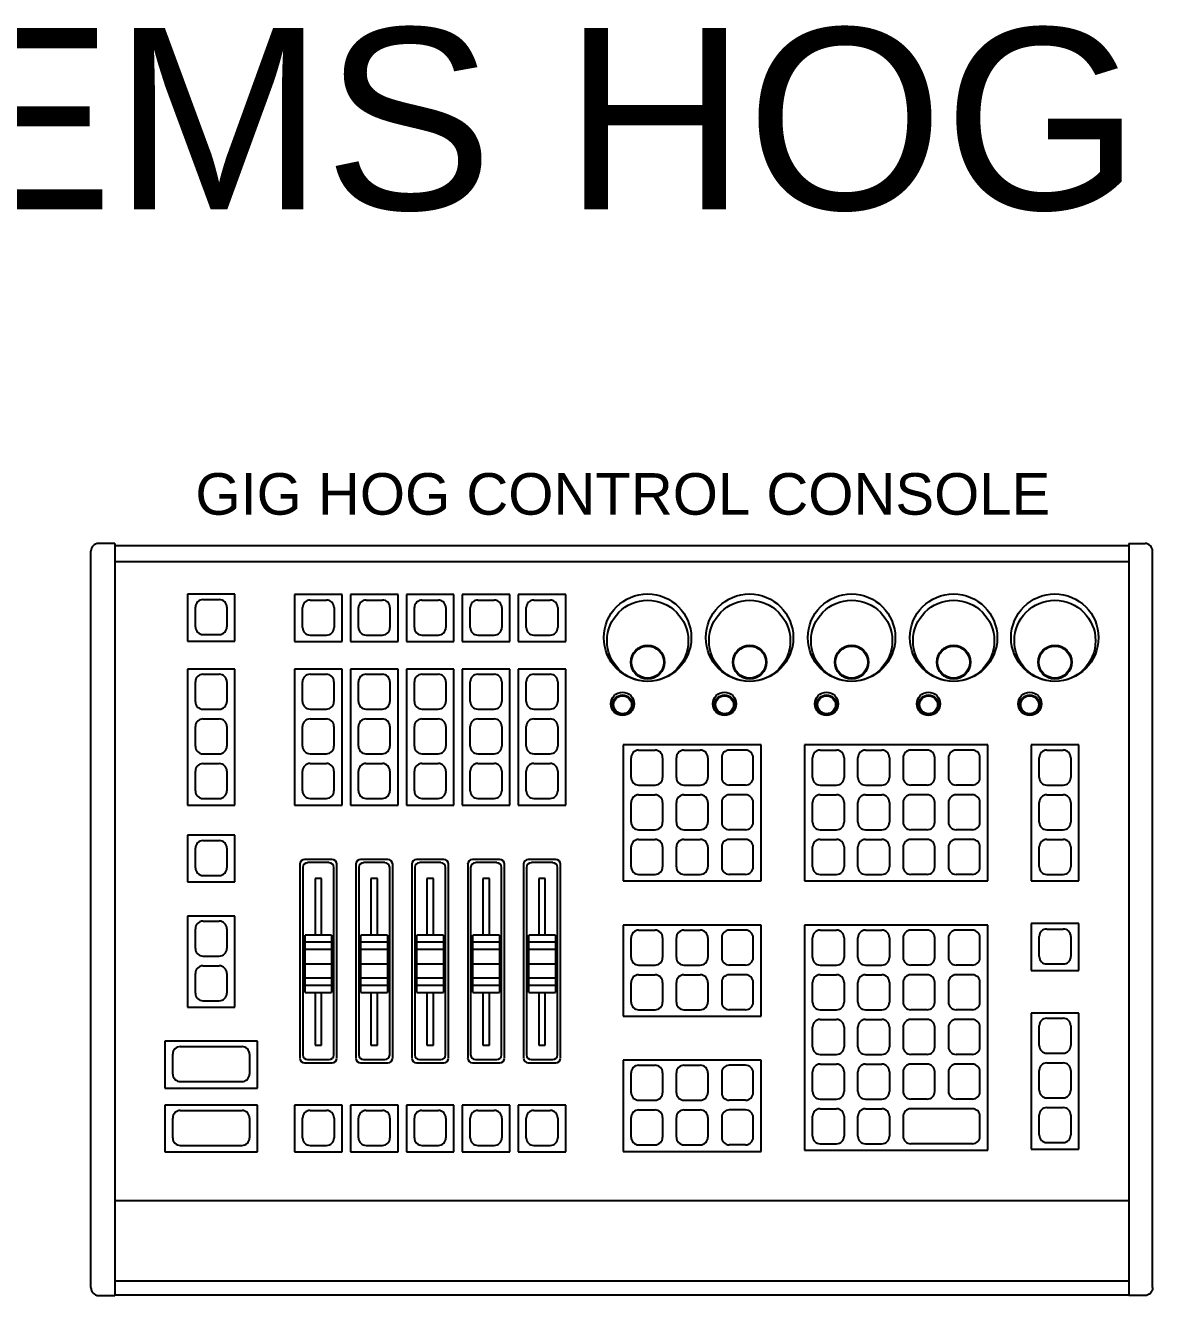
# Model space of a CAD drawing. Extents: x -49 to 275, y -8 to 142.
# Drawn here: x 239.28 to 257.93, y 49.96 to 70.97 of the extents above; entities that cross this region are included whole.
import ezdxf
from ezdxf.enums import TextEntityAlignment as Align

# ---------------------------------------------------------------- set-up
doc = ezdxf.new("R2010")
doc.units = 0
doc.header["$LTSCALE"] = 0.5
doc.header["$MEASUREMENT"] = 0
doc.layers.get('0').update_dxf_attribs({"linetype": 'CONTINUOUS'})
doc.layers.add('OBJECT', color=7, linetype='CONTINUOUS')
doc.layers.add('RISER', color=7, linetype='CONTINUOUS')
doc.styles.add('ARIAL', font='arial.ttf')

# ---------------------------------------------------------------- blocks, each defined once
blk = doc.blocks.new('*U72')
at = {"layer": 'RISER'}
for p, q in [((-8.386, 6.217), (-8.654, 6.217)), ((-8.386, 6.217), (-8.386, -6.223)), ((-8.386, 6.183), (8.386, 6.183)), ((8.386, 6.217), (8.386, -6.223)), ((8.386, 6.217), (8.654, 6.217)), ((-8.779, -6.092), (-8.779, 6.092)), ((8.386, 5.916), (-8.386, 5.916)), ((8.779, -6.092), (8.779, 6.092)), ((-6.398, 5.379), (-7.185, 5.379)), ((-7.185, 5.379), (-7.185, 4.603)), ((-6.927, 5.289), (-6.656, 5.289)), ((-6.398, 4.603), (-6.398, 5.379)), ((-4.626, 5.371), (-5.413, 5.371)), ((-5.413, 5.371), (-5.413, 4.596)), ((-5.155, 5.281), (-4.884, 5.281)), ((-4.626, 4.596), (-4.626, 5.371)), ((-3.701, 5.371), (-4.488, 5.371)), ((-4.488, 5.371), (-4.488, 4.596)), ((-4.23, 5.281), (-3.959, 5.281)), ((-3.701, 4.596), (-3.701, 5.371)), ((-2.776, 5.371), (-3.563, 5.371)), ((-3.563, 5.371), (-3.563, 4.596)), ((-3.305, 5.281), (-3.034, 5.281)), ((-2.776, 4.596), (-2.776, 5.371)), ((-1.851, 5.371), (-2.638, 5.371)), ((-2.638, 5.371), (-2.638, 4.596)), ((-2.38, 5.281), (-2.109, 5.281)), ((-1.851, 4.596), (-1.851, 5.371)), ((-0.926, 5.371), (-1.713, 5.371)), ((-1.713, 5.371), (-1.713, 4.596)), ((-1.455, 5.281), (-1.184, 5.281)), ((-0.926, 4.596), (-0.926, 5.371)), ((-7.052, 4.836), (-7.052, 5.164)), ((-6.531, 5.164), (-6.531, 4.836)), ((-5.28, 4.828), (-5.28, 5.156)), ((-4.759, 5.156), (-4.759, 4.828)), ((-4.355, 4.828), (-4.355, 5.156)), ((-3.834, 5.156), (-3.834, 4.828)), ((-3.43, 4.828), (-3.43, 5.156)), ((-2.909, 5.156), (-2.909, 4.828)), ((-2.505, 4.828), (-2.505, 5.156)), ((-1.984, 5.156), (-1.984, 4.828)), ((-1.58, 4.828), (-1.58, 5.156)), ((-1.059, 5.156), (-1.059, 4.828)), ((-6.927, 4.711), (-6.656, 4.711)), ((-5.155, 4.703), (-4.884, 4.703)), ((-4.23, 4.703), (-3.959, 4.703)), ((-3.305, 4.703), (-3.034, 4.703)), ((-2.38, 4.703), (-2.109, 4.703)), ((-1.455, 4.703), (-1.184, 4.703)), ((-7.185, 4.603), (-6.398, 4.603)), ((-5.413, 4.596), (-4.626, 4.596)), ((-4.488, 4.596), (-3.701, 4.596)), ((-3.563, 4.596), (-2.776, 4.596)), ((-2.638, 4.596), (-1.851, 4.596)), ((-1.713, 4.596), (-0.926, 4.596)), ((-6.398, 4.138), (-7.185, 4.138)), ((-7.185, 4.138), (-7.185, 1.889)), ((-6.928, 4.053), (-6.657, 4.053)), ((-6.398, 1.889), (-6.398, 4.138)), ((-4.626, 4.14), (-5.413, 4.14)), ((-5.413, 4.14), (-5.413, 1.891)), ((-5.156, 4.055), (-4.885, 4.055)), ((-4.626, 1.891), (-4.626, 4.14)), ((-3.701, 4.14), (-4.488, 4.14)), ((-4.488, 4.14), (-4.488, 1.891)), ((-4.231, 4.055), (-3.96, 4.055)), ((-3.701, 1.891), (-3.701, 4.14)), ((-2.776, 4.14), (-3.563, 4.14)), ((-3.563, 4.14), (-3.563, 1.891)), ((-3.306, 4.055), (-3.035, 4.055)), ((-2.776, 1.891), (-2.776, 4.14)), ((-1.851, 4.14), (-2.638, 4.14)), ((-2.638, 4.14), (-2.638, 1.891)), ((-2.381, 4.055), (-2.11, 4.055)), ((-1.851, 1.891), (-1.851, 4.14)), ((-0.926, 4.14), (-1.713, 4.14)), ((-1.713, 4.14), (-1.713, 1.891)), ((-1.456, 4.055), (-1.185, 4.055)), ((-0.926, 1.891), (-0.926, 4.14)), ((-7.053, 3.6), (-7.053, 3.928)), ((-6.532, 3.928), (-6.532, 3.6)), ((-5.281, 3.602), (-5.281, 3.93)), ((-4.76, 3.93), (-4.76, 3.602)), ((-4.356, 3.602), (-4.356, 3.93)), ((-3.835, 3.93), (-3.835, 3.602)), ((-3.431, 3.602), (-3.431, 3.93)), ((-2.91, 3.93), (-2.91, 3.602)), ((-2.506, 3.602), (-2.506, 3.93)), ((-1.985, 3.93), (-1.985, 3.602)), ((-1.581, 3.602), (-1.581, 3.93)), ((-1.06, 3.93), (-1.06, 3.602)), ((-6.928, 3.475), (-6.657, 3.475)), ((-5.156, 3.477), (-4.885, 3.477)), ((-4.231, 3.477), (-3.96, 3.477)), ((-3.306, 3.477), (-3.035, 3.477)), ((-2.381, 3.477), (-2.11, 3.477)), ((-1.456, 3.477), (-1.185, 3.477)), ((-7.053, 2.862), (-7.053, 3.19)), ((-6.928, 3.315), (-6.657, 3.315)), ((-6.532, 3.19), (-6.532, 2.862)), ((-5.281, 2.864), (-5.281, 3.191)), ((-5.156, 3.316), (-4.885, 3.316)), ((-4.76, 3.191), (-4.76, 2.864)), ((-4.356, 2.864), (-4.356, 3.191)), ((-4.231, 3.316), (-3.96, 3.316)), ((-3.835, 3.191), (-3.835, 2.864)), ((-3.431, 2.864), (-3.431, 3.191)), ((-3.306, 3.316), (-3.035, 3.316)), ((-2.91, 3.191), (-2.91, 2.864)), ((-2.506, 2.864), (-2.506, 3.191)), ((-2.381, 3.316), (-2.11, 3.316)), ((-1.985, 3.191), (-1.985, 2.864)), ((-1.581, 2.864), (-1.581, 3.191)), ((-1.456, 3.316), (-1.185, 3.316)), ((-1.06, 3.191), (-1.06, 2.864)), ((-6.928, 2.737), (-6.657, 2.737)), ((-5.156, 2.739), (-4.885, 2.739)), ((-4.231, 2.739), (-3.96, 2.739)), ((-3.306, 2.739), (-3.035, 2.739)), ((-2.381, 2.739), (-2.11, 2.739)), ((-1.456, 2.739), (-1.185, 2.739)), ((2.305, 2.884), (0.022, 2.884)), ((0.022, 2.884), (0.022, 0.635)), ((0.279, 2.799), (0.55, 2.799)), ((1.028, 2.799), (1.299, 2.799)), ((2.048, 2.799), (1.777, 2.799)), ((2.305, 0.635), (2.305, 2.884)), ((6.056, 2.884), (3.024, 2.884)), ((3.024, 2.884), (3.024, 0.635)), ((3.281, 2.799), (3.552, 2.799)), ((4.03, 2.799), (4.301, 2.799)), ((5.05, 2.799), (4.779, 2.799)), ((5.799, 2.799), (5.528, 2.799)), ((6.056, 0.635), (6.056, 2.884)), ((7.56, 2.884), (6.772, 2.884)), ((6.772, 2.884), (6.772, 0.635)), ((7.029, 2.799), (7.301, 2.799)), ((7.56, 0.635), (7.56, 2.884)), ((-6.928, 2.576), (-6.657, 2.576)), ((-5.156, 2.578), (-4.885, 2.578)), ((-4.231, 2.578), (-3.96, 2.578)), ((-3.306, 2.578), (-3.035, 2.578)), ((-2.381, 2.578), (-2.11, 2.578)), ((-1.456, 2.578), (-1.185, 2.578)), ((0.154, 2.346), (0.154, 2.674)), ((0.675, 2.674), (0.675, 2.346)), ((0.903, 2.346), (0.903, 2.674)), ((1.424, 2.674), (1.424, 2.346)), ((1.652, 2.674), (1.652, 2.346)), ((2.173, 2.346), (2.173, 2.674)), ((3.156, 2.346), (3.156, 2.674)), ((3.677, 2.674), (3.677, 2.346)), ((3.905, 2.346), (3.905, 2.674)), ((4.426, 2.674), (4.426, 2.346)), ((4.654, 2.674), (4.654, 2.346)), ((5.175, 2.346), (5.175, 2.674)), ((5.403, 2.674), (5.403, 2.346)), ((5.924, 2.346), (5.924, 2.674)), ((6.904, 2.346), (6.904, 2.674)), ((7.426, 2.674), (7.426, 2.346)), ((-7.053, 2.123), (-7.053, 2.451)), ((-6.532, 2.451), (-6.532, 2.123)), ((-5.281, 2.125), (-5.281, 2.453)), ((-4.76, 2.453), (-4.76, 2.125)), ((-4.356, 2.125), (-4.356, 2.453)), ((-3.835, 2.453), (-3.835, 2.125)), ((-3.431, 2.125), (-3.431, 2.453)), ((-2.91, 2.453), (-2.91, 2.125)), ((-2.506, 2.125), (-2.506, 2.453)), ((-1.985, 2.453), (-1.985, 2.125)), ((-1.581, 2.125), (-1.581, 2.453)), ((-1.06, 2.453), (-1.06, 2.125)), ((0.279, 2.221), (0.55, 2.221)), ((1.028, 2.221), (1.299, 2.221)), ((2.048, 2.221), (1.777, 2.221)), ((3.281, 2.221), (3.552, 2.221)), ((4.03, 2.221), (4.301, 2.221)), ((5.05, 2.221), (4.779, 2.221)), ((5.799, 2.221), (5.528, 2.221)), ((7.029, 2.221), (7.301, 2.221)), ((-6.928, 1.998), (-6.657, 1.998)), ((-5.413, 1.891), (-4.626, 1.891)), ((-5.156, 2), (-4.885, 2)), ((-4.488, 1.891), (-3.701, 1.891)), ((-4.231, 2), (-3.96, 2)), ((-3.563, 1.891), (-2.776, 1.891)), ((-3.306, 2), (-3.035, 2)), ((-2.638, 1.891), (-1.851, 1.891)), ((-2.381, 2), (-2.11, 2)), ((-1.713, 1.891), (-0.926, 1.891)), ((-1.456, 2), (-1.185, 2)), ((0.154, 1.607), (0.154, 1.935)), ((0.279, 2.06), (0.55, 2.06)), ((0.675, 1.935), (0.675, 1.607)), ((0.903, 1.607), (0.903, 1.935)), ((1.028, 2.06), (1.299, 2.06)), ((1.424, 1.935), (1.424, 1.607)), ((1.652, 1.935), (1.652, 1.607)), ((2.048, 2.06), (1.777, 2.06)), ((2.173, 1.607), (2.173, 1.935)), ((3.156, 1.607), (3.156, 1.935)), ((3.281, 2.06), (3.552, 2.06)), ((3.677, 1.935), (3.677, 1.607)), ((3.905, 1.607), (3.905, 1.935)), ((4.03, 2.06), (4.301, 2.06)), ((4.426, 1.935), (4.426, 1.607)), ((4.654, 1.935), (4.654, 1.607)), ((5.05, 2.06), (4.779, 2.06)), ((5.175, 1.607), (5.175, 1.935)), ((5.403, 1.935), (5.403, 1.607)), ((5.799, 2.06), (5.528, 2.06)), ((5.924, 1.607), (5.924, 1.935)), ((6.904, 1.607), (6.904, 1.935)), ((7.029, 2.06), (7.301, 2.06)), ((7.426, 1.935), (7.426, 1.607)), ((-7.185, 1.889), (-6.398, 1.889)), ((0.279, 1.482), (0.55, 1.482)), ((1.028, 1.482), (1.299, 1.482)), ((2.048, 1.482), (1.777, 1.482)), ((3.281, 1.482), (3.552, 1.482)), ((4.03, 1.482), (4.301, 1.482)), ((5.05, 1.482), (4.779, 1.482)), ((5.799, 1.482), (5.528, 1.482)), ((7.029, 1.482), (7.301, 1.482)), ((-6.398, 1.393), (-7.185, 1.393)), ((-7.185, 1.393), (-7.185, 0.618)), ((-6.927, 1.303), (-6.656, 1.303)), ((-6.398, 0.618), (-6.398, 1.393)), ((0.279, 1.322), (0.55, 1.322)), ((1.028, 1.322), (1.299, 1.322)), ((2.048, 1.322), (1.777, 1.322)), ((3.281, 1.322), (3.552, 1.322)), ((4.03, 1.322), (4.301, 1.322)), ((5.05, 1.322), (4.779, 1.322)), ((5.799, 1.322), (5.528, 1.322)), ((7.029, 1.322), (7.301, 1.322)), ((-7.052, 0.85), (-7.052, 1.178)), ((-6.531, 1.178), (-6.531, 0.85)), ((0.154, 0.869), (0.154, 1.197)), ((0.675, 1.197), (0.675, 0.869)), ((0.903, 0.869), (0.903, 1.197)), ((1.424, 1.197), (1.424, 0.869)), ((1.652, 1.197), (1.652, 0.869)), ((2.173, 0.869), (2.173, 1.197)), ((3.156, 0.869), (3.156, 1.197)), ((3.677, 1.197), (3.677, 0.869)), ((3.905, 0.869), (3.905, 1.197)), ((4.426, 1.197), (4.426, 0.869)), ((4.654, 1.197), (4.654, 0.869)), ((5.175, 0.869), (5.175, 1.197)), ((5.403, 1.197), (5.403, 0.869)), ((5.924, 0.869), (5.924, 1.197)), ((6.904, 0.869), (6.904, 1.197)), ((7.426, 1.197), (7.426, 0.869)), ((-5.324, 0.911), (-5.324, -2.293)), ((-5.275, 0.86), (-5.275, -2.242)), ((-4.793, 0.989), (-5.246, 0.989)), ((-4.842, 0.938), (-5.196, 0.938)), ((-4.763, -2.242), (-4.763, 0.86)), ((-4.714, -2.293), (-4.714, 0.911)), ((-4.399, 0.911), (-4.399, -2.293)), ((-4.35, 0.86), (-4.35, -2.242)), ((-3.868, 0.989), (-4.321, 0.989)), ((-3.917, 0.938), (-4.271, 0.938)), ((-3.838, -2.242), (-3.838, 0.86)), ((-3.789, -2.293), (-3.789, 0.911)), ((-3.474, 0.911), (-3.474, -2.293)), ((-3.425, 0.86), (-3.425, -2.242)), ((-2.943, 0.989), (-3.396, 0.989)), ((-2.992, 0.938), (-3.346, 0.938)), ((-2.913, -2.242), (-2.913, 0.86)), ((-2.864, -2.293), (-2.864, 0.911)), ((-2.549, 0.911), (-2.549, -2.293)), ((-2.5, 0.86), (-2.5, -2.242)), ((-2.018, 0.989), (-2.471, 0.989)), ((-2.067, 0.938), (-2.421, 0.938)), ((-1.988, -2.242), (-1.988, 0.86)), ((-1.939, -2.293), (-1.939, 0.911)), ((-1.624, 0.911), (-1.624, -2.293)), ((-1.575, 0.86), (-1.575, -2.242)), ((-1.093, 0.989), (-1.546, 0.989)), ((-1.142, 0.938), (-1.496, 0.938)), ((-1.063, -2.242), (-1.063, 0.86)), ((-1.014, -2.293), (-1.014, 0.911)), ((-6.927, 0.725), (-6.656, 0.725)), ((-5.073, 0.674), (-5.073, -0.261)), ((-4.965, 0.674), (-5.073, 0.674)), ((-4.965, -0.261), (-4.965, 0.674)), ((-4.148, 0.674), (-4.148, -0.261)), ((-4.04, 0.674), (-4.148, 0.674)), ((-4.04, -0.261), (-4.04, 0.674)), ((-3.223, 0.674), (-3.223, -0.261)), ((-3.115, 0.674), (-3.223, 0.674)), ((-3.115, -0.261), (-3.115, 0.674)), ((-2.298, 0.674), (-2.298, -0.261)), ((-2.19, 0.674), (-2.298, 0.674)), ((-2.19, -0.261), (-2.19, 0.674)), ((-1.373, 0.674), (-1.373, -0.261)), ((-1.265, 0.674), (-1.373, 0.674)), ((-1.265, -0.261), (-1.265, 0.674)), ((0.022, 0.635), (2.305, 0.635)), ((0.279, 0.744), (0.55, 0.744)), ((1.028, 0.744), (1.299, 0.744)), ((2.048, 0.744), (1.777, 0.744)), ((3.024, 0.635), (6.056, 0.635)), ((3.281, 0.744), (3.552, 0.744)), ((4.03, 0.744), (4.301, 0.744)), ((5.05, 0.744), (4.779, 0.744)), ((5.799, 0.744), (5.528, 0.744)), ((6.772, 0.635), (7.56, 0.635)), ((7.029, 0.744), (7.301, 0.744)), ((-7.185, 0.618), (-6.398, 0.618)), ((-6.398, 0.055), (-7.185, 0.055)), ((-7.185, 0.055), (-7.185, -1.455)), ((-6.398, -1.455), (-6.398, 0.055)), ((-7.053, -0.483), (-7.053, -0.155)), ((-6.928, -0.03), (-6.657, -0.03)), ((-6.532, -0.155), (-6.532, -0.483)), ((2.305, -0.094), (0.022, -0.094)), ((0.022, -0.094), (0.022, -1.604)), ((0.279, -0.179), (0.55, -0.179)), ((1.028, -0.179), (1.299, -0.179)), ((2.048, -0.179), (1.777, -0.179)), ((2.305, -1.604), (2.305, -0.094)), ((6.056, -0.094), (3.024, -0.094)), ((3.024, -0.094), (3.024, -3.82)), ((3.281, -0.179), (3.552, -0.179)), ((4.03, -0.179), (4.301, -0.179)), ((5.05, -0.179), (4.779, -0.179)), ((5.799, -0.179), (5.528, -0.179)), ((6.056, -3.82), (6.056, -0.094)), ((7.56, -0.071), (6.772, -0.071)), ((6.772, -0.071), (6.772, -0.846)), ((7.03, -0.16), (7.302, -0.16)), ((7.56, -0.846), (7.56, -0.071)), ((-4.799, -0.261), (-5.239, -0.261)), ((-5.239, -0.262), (-5.239, -0.261)), ((-5.239, -1.21), (-5.239, -0.262)), ((-4.799, -0.38), (-5.239, -0.38)), ((-4.799, -0.261), (-4.799, -0.262)), ((-4.799, -0.262), (-4.799, -1.21)), ((-3.874, -0.261), (-4.314, -0.261)), ((-4.314, -0.262), (-4.314, -0.261)), ((-4.314, -1.21), (-4.314, -0.262)), ((-3.874, -0.38), (-4.314, -0.38)), ((-3.874, -0.261), (-3.874, -0.262)), ((-3.874, -0.262), (-3.874, -1.21)), ((-2.949, -0.261), (-3.389, -0.261)), ((-3.389, -0.262), (-3.389, -0.261)), ((-3.389, -1.21), (-3.389, -0.262)), ((-2.949, -0.38), (-3.389, -0.38)), ((-2.949, -0.261), (-2.949, -0.262)), ((-2.949, -0.262), (-2.949, -1.21)), ((-2.024, -0.261), (-2.464, -0.261)), ((-2.464, -0.262), (-2.464, -0.261)), ((-2.464, -1.21), (-2.464, -0.262)), ((-2.024, -0.38), (-2.464, -0.38)), ((-2.024, -0.261), (-2.024, -0.262)), ((-2.024, -0.262), (-2.024, -1.21)), ((-1.099, -0.261), (-1.539, -0.261)), ((-1.539, -0.262), (-1.539, -0.261)), ((-1.539, -1.21), (-1.539, -0.262)), ((-1.099, -0.38), (-1.539, -0.38)), ((-1.099, -0.261), (-1.099, -0.262)), ((-1.099, -0.262), (-1.099, -1.21)), ((0.154, -0.632), (0.154, -0.304)), ((0.675, -0.304), (0.675, -0.632)), ((0.903, -0.632), (0.903, -0.304)), ((1.424, -0.304), (1.424, -0.632)), ((1.652, -0.304), (1.652, -0.632)), ((2.173, -0.632), (2.173, -0.304)), ((3.156, -0.632), (3.156, -0.304)), ((3.677, -0.304), (3.677, -0.632)), ((3.905, -0.632), (3.905, -0.304)), ((4.426, -0.304), (4.426, -0.632)), ((4.654, -0.304), (4.654, -0.632)), ((5.175, -0.632), (5.175, -0.304)), ((5.403, -0.304), (5.403, -0.632)), ((5.924, -0.632), (5.924, -0.304)), ((6.905, -0.613), (6.905, -0.285)), ((7.427, -0.285), (7.427, -0.613)), ((-6.928, -0.608), (-6.657, -0.608)), ((-4.799, -0.499), (-5.239, -0.499)), ((-3.874, -0.499), (-4.314, -0.499)), ((-2.949, -0.499), (-3.389, -0.499)), ((-2.024, -0.499), (-2.464, -0.499)), ((-1.099, -0.499), (-1.539, -0.499)), ((-6.928, -0.769), (-6.657, -0.769)), ((-5.239, -0.736), (-4.799, -0.736)), ((-4.314, -0.736), (-3.874, -0.736)), ((-3.389, -0.736), (-2.949, -0.736)), ((-2.464, -0.736), (-2.024, -0.736)), ((-1.539, -0.736), (-1.099, -0.736)), ((0.279, -0.757), (0.55, -0.757)), ((1.028, -0.757), (1.299, -0.757)), ((2.048, -0.757), (1.777, -0.757)), ((3.281, -0.757), (3.552, -0.757)), ((4.03, -0.757), (4.301, -0.757)), ((5.05, -0.757), (4.779, -0.757)), ((5.799, -0.757), (5.528, -0.757)), ((7.03, -0.738), (7.302, -0.738)), ((-7.053, -1.222), (-7.053, -0.894)), ((-6.532, -0.894), (-6.532, -1.222)), ((-4.799, -0.973), (-5.239, -0.973)), ((-3.874, -0.973), (-4.314, -0.973)), ((-2.949, -0.973), (-3.389, -0.973)), ((-2.024, -0.973), (-2.464, -0.973)), ((-1.099, -0.973), (-1.539, -0.973)), ((0.154, -1.37), (0.154, -1.042)), ((0.279, -0.917), (0.55, -0.917)), ((0.675, -1.042), (0.675, -1.37)), ((0.903, -1.37), (0.903, -1.042)), ((1.028, -0.917), (1.299, -0.917)), ((1.424, -1.042), (1.424, -1.37)), ((1.652, -1.042), (1.652, -1.37)), ((2.048, -0.917), (1.777, -0.917)), ((2.173, -1.37), (2.173, -1.042)), ((3.156, -1.37), (3.156, -1.042)), ((3.281, -0.917), (3.552, -0.917)), ((3.677, -1.042), (3.677, -1.37)), ((3.905, -1.37), (3.905, -1.042)), ((4.03, -0.917), (4.301, -0.917)), ((4.426, -1.042), (4.426, -1.37)), ((4.654, -1.042), (4.654, -1.37)), ((5.05, -0.917), (4.779, -0.917)), ((5.175, -1.37), (5.175, -1.042)), ((5.403, -1.042), (5.403, -1.37)), ((5.799, -0.917), (5.528, -0.917)), ((5.924, -1.37), (5.924, -1.042)), ((6.772, -0.846), (7.56, -0.846)), ((-4.799, -1.092), (-5.239, -1.092)), ((-5.239, -1.21), (-4.799, -1.21)), ((-5.073, -1.21), (-5.073, -2.079)), ((-4.965, -2.079), (-4.965, -1.21)), ((-3.874, -1.092), (-4.314, -1.092)), ((-4.314, -1.21), (-3.874, -1.21)), ((-4.148, -1.21), (-4.148, -2.079)), ((-4.04, -2.079), (-4.04, -1.21)), ((-2.949, -1.092), (-3.389, -1.092)), ((-3.389, -1.21), (-2.949, -1.21)), ((-3.223, -1.21), (-3.223, -2.079)), ((-3.115, -2.079), (-3.115, -1.21)), ((-2.024, -1.092), (-2.464, -1.092)), ((-2.464, -1.21), (-2.024, -1.21)), ((-2.298, -1.21), (-2.298, -2.079)), ((-2.19, -2.079), (-2.19, -1.21)), ((-1.099, -1.092), (-1.539, -1.092)), ((-1.539, -1.21), (-1.099, -1.21)), ((-1.373, -1.21), (-1.373, -2.079)), ((-1.265, -2.079), (-1.265, -1.21)), ((-7.185, -1.455), (-6.398, -1.455)), ((-6.928, -1.347), (-6.657, -1.347)), ((0.022, -1.604), (2.305, -1.604)), ((0.279, -1.495), (0.55, -1.495)), ((1.028, -1.495), (1.299, -1.495)), ((2.048, -1.495), (1.777, -1.495)), ((3.281, -1.495), (3.552, -1.495)), ((3.281, -1.656), (3.552, -1.656)), ((4.03, -1.495), (4.301, -1.495)), ((4.03, -1.656), (4.301, -1.656)), ((5.05, -1.495), (4.779, -1.495)), ((5.05, -1.656), (4.779, -1.656)), ((5.799, -1.495), (5.528, -1.495)), ((5.799, -1.656), (5.528, -1.656)), ((7.56, -1.552), (6.772, -1.552)), ((6.772, -1.552), (6.772, -3.8)), ((7.029, -1.637), (7.301, -1.637)), ((7.56, -3.8), (7.56, -1.552)), ((3.156, -2.109), (3.156, -1.781)), ((3.677, -1.781), (3.677, -2.109)), ((3.905, -2.109), (3.905, -1.781)), ((4.426, -1.781), (4.426, -2.109)), ((4.654, -1.781), (4.654, -2.109)), ((5.175, -2.109), (5.175, -1.781)), ((5.403, -1.781), (5.403, -2.109)), ((5.924, -2.109), (5.924, -1.781)), ((6.904, -2.089), (6.904, -1.762)), ((7.426, -1.762), (7.426, -2.089)), ((-6.024, -2.016), (-7.559, -2.016)), ((-7.559, -2.016), (-7.559, -2.792)), ((-6.024, -2.792), (-6.024, -2.016)), ((-5.073, -2.079), (-4.965, -2.079)), ((-4.148, -2.079), (-4.04, -2.079)), ((-3.223, -2.079), (-3.115, -2.079)), ((-2.298, -2.079), (-2.19, -2.079)), ((-1.373, -2.079), (-1.265, -2.079)), ((-7.427, -2.559), (-7.427, -2.231)), ((-7.302, -2.106), (-6.281, -2.106)), ((-6.156, -2.231), (-6.156, -2.559)), ((3.281, -2.234), (3.552, -2.234)), ((4.03, -2.234), (4.301, -2.234)), ((5.05, -2.234), (4.779, -2.234)), ((5.799, -2.234), (5.528, -2.234)), ((7.029, -2.214), (7.301, -2.214)), ((-5.246, -2.371), (-4.793, -2.371)), ((-5.196, -2.319), (-4.842, -2.319)), ((-4.321, -2.371), (-3.868, -2.371)), ((-4.271, -2.319), (-3.917, -2.319)), ((-3.396, -2.371), (-2.943, -2.371)), ((-3.346, -2.319), (-2.992, -2.319)), ((-2.471, -2.371), (-2.018, -2.371)), ((-2.421, -2.319), (-2.067, -2.319)), ((-1.546, -2.371), (-1.093, -2.371)), ((-1.496, -2.319), (-1.142, -2.319)), ((2.305, -2.329), (0.022, -2.329)), ((0.022, -2.329), (0.022, -3.839)), ((0.279, -2.414), (0.55, -2.414)), ((1.028, -2.414), (1.299, -2.414)), ((2.048, -2.414), (1.777, -2.414)), ((2.305, -3.839), (2.305, -2.329)), ((3.156, -2.847), (3.156, -2.52)), ((3.281, -2.395), (3.552, -2.395)), ((3.677, -2.52), (3.677, -2.847)), ((3.905, -2.847), (3.905, -2.52)), ((4.03, -2.395), (4.301, -2.395)), ((4.426, -2.52), (4.426, -2.847)), ((4.654, -2.52), (4.654, -2.847)), ((5.05, -2.395), (4.779, -2.395)), ((5.175, -2.847), (5.175, -2.52)), ((5.403, -2.52), (5.403, -2.847)), ((5.799, -2.395), (5.528, -2.395)), ((5.924, -2.847), (5.924, -2.52)), ((6.904, -2.828), (6.904, -2.5)), ((7.029, -2.375), (7.301, -2.375)), ((7.426, -2.5), (7.426, -2.828)), ((-7.302, -2.684), (-6.281, -2.684)), ((0.154, -2.867), (0.154, -2.539)), ((0.675, -2.539), (0.675, -2.867)), ((0.903, -2.867), (0.903, -2.539)), ((1.424, -2.539), (1.424, -2.867)), ((1.652, -2.539), (1.652, -2.867)), ((2.173, -2.867), (2.173, -2.539)), ((-7.559, -2.792), (-6.024, -2.792)), ((-6.024, -3.071), (-7.559, -3.071)), ((-7.559, -3.071), (-7.559, -3.847)), ((-6.024, -3.847), (-6.024, -3.071)), ((-4.626, -3.071), (-5.413, -3.071)), ((-5.413, -3.071), (-5.413, -3.847)), ((-4.626, -3.847), (-4.626, -3.071)), ((-3.701, -3.071), (-4.488, -3.071)), ((-4.488, -3.071), (-4.488, -3.847)), ((-3.701, -3.847), (-3.701, -3.071)), ((-2.776, -3.071), (-3.563, -3.071)), ((-3.563, -3.071), (-3.563, -3.847)), ((-2.776, -3.847), (-2.776, -3.071)), ((-1.851, -3.071), (-2.638, -3.071)), ((-2.638, -3.071), (-2.638, -3.847)), ((-1.851, -3.847), (-1.851, -3.071)), ((-0.926, -3.071), (-1.713, -3.071)), ((-1.713, -3.071), (-1.713, -3.847)), ((-0.926, -3.847), (-0.926, -3.071)), ((0.279, -2.992), (0.55, -2.992)), ((1.028, -2.992), (1.299, -2.992)), ((2.048, -2.992), (1.777, -2.992)), ((3.281, -2.972), (3.552, -2.972)), ((3.281, -3.133), (3.552, -3.133)), ((4.03, -2.972), (4.301, -2.972)), ((4.03, -3.133), (4.301, -3.133)), ((5.05, -2.972), (4.779, -2.972)), ((5.799, -3.133), (4.779, -3.133)), ((5.799, -2.972), (5.528, -2.972)), ((7.029, -2.953), (7.301, -2.953)), ((7.029, -3.114), (7.301, -3.114)), ((-7.427, -3.614), (-7.427, -3.286)), ((-7.302, -3.161), (-6.281, -3.161)), ((-6.156, -3.286), (-6.156, -3.614)), ((-5.28, -3.614), (-5.28, -3.286)), ((-5.155, -3.161), (-4.884, -3.161)), ((-4.759, -3.286), (-4.759, -3.614)), ((-4.355, -3.614), (-4.355, -3.286)), ((-4.23, -3.161), (-3.959, -3.161)), ((-3.834, -3.286), (-3.834, -3.614)), ((-3.43, -3.614), (-3.43, -3.286)), ((-3.305, -3.161), (-3.034, -3.161)), ((-2.909, -3.286), (-2.909, -3.614)), ((-2.505, -3.614), (-2.505, -3.286)), ((-2.38, -3.161), (-2.109, -3.161)), ((-1.984, -3.286), (-1.984, -3.614)), ((-1.58, -3.614), (-1.58, -3.286)), ((-1.455, -3.161), (-1.184, -3.161)), ((-1.059, -3.286), (-1.059, -3.614)), ((0.154, -3.605), (0.154, -3.278)), ((0.279, -3.153), (0.55, -3.153)), ((0.675, -3.278), (0.675, -3.605)), ((0.903, -3.605), (0.903, -3.278)), ((1.028, -3.153), (1.299, -3.153)), ((1.424, -3.278), (1.424, -3.605)), ((1.652, -3.278), (1.652, -3.605)), ((2.048, -3.153), (1.777, -3.153)), ((2.173, -3.605), (2.173, -3.278)), ((3.156, -3.586), (3.156, -3.258)), ((3.677, -3.258), (3.677, -3.586)), ((3.905, -3.586), (3.905, -3.258)), ((4.426, -3.258), (4.426, -3.586)), ((4.654, -3.258), (4.654, -3.586)), ((5.924, -3.586), (5.924, -3.258)), ((6.904, -3.567), (6.904, -3.239)), ((7.426, -3.239), (7.426, -3.567)), ((-7.302, -3.739), (-6.281, -3.739)), ((-5.155, -3.739), (-4.884, -3.739)), ((-4.23, -3.739), (-3.959, -3.739)), ((-3.305, -3.739), (-3.034, -3.739)), ((-2.38, -3.739), (-2.109, -3.739)), ((-1.455, -3.739), (-1.184, -3.739)), ((0.279, -3.73), (0.55, -3.73)), ((1.028, -3.73), (1.299, -3.73)), ((2.048, -3.73), (1.777, -3.73)), ((3.281, -3.711), (3.552, -3.711)), ((4.03, -3.711), (4.301, -3.711)), ((5.799, -3.711), (4.779, -3.711)), ((7.029, -3.692), (7.301, -3.692)), ((-7.559, -3.847), (-6.024, -3.847)), ((-5.413, -3.847), (-4.626, -3.847)), ((-4.488, -3.847), (-3.701, -3.847)), ((-3.563, -3.847), (-2.776, -3.847)), ((-2.638, -3.847), (-1.851, -3.847)), ((-1.713, -3.847), (-0.926, -3.847)), ((0.022, -3.839), (2.305, -3.839)), ((3.024, -3.82), (6.056, -3.82)), ((6.772, -3.8), (7.56, -3.8)), ((8.386, -4.655), (-8.386, -4.655)), ((8.386, -5.983), (-8.386, -5.983)), ((-8.654, -6.223), (-8.386, -6.223)), ((-8.386, -6.209), (8.386, -6.209)), ((8.654, -6.223), (8.386, -6.223))]:
    blk.add_line(p, q, dxfattribs=at)
for centre, radius in [((0.426, 4.659), 0.723), ((0.428, 4.607), 0.671), ((2.113, 4.659), 0.723), ((2.115, 4.607), 0.671), ((3.8, 4.659), 0.723), ((3.802, 4.607), 0.671), ((5.487, 4.659), 0.723), ((5.489, 4.607), 0.671), ((7.162, 4.659), 0.723), ((7.164, 4.607), 0.671), ((0.428, 4.254), 0.28), ((0.428, 4.254), 0.266), ((2.115, 4.254), 0.28), ((2.115, 4.254), 0.266), ((3.802, 4.254), 0.28), ((3.802, 4.254), 0.266), ((5.489, 4.254), 0.28), ((5.489, 4.254), 0.266), ((7.164, 4.254), 0.28), ((7.164, 4.254), 0.266), ((0.012, 3.564), 0.193), ((0.012, 3.549), 0.163), ((0.012, 3.549), 0.149), ((1.699, 3.564), 0.193), ((1.699, 3.549), 0.163), ((1.699, 3.549), 0.149), ((3.386, 3.564), 0.193), ((3.386, 3.549), 0.163), ((3.386, 3.549), 0.149), ((5.073, 3.564), 0.193), ((5.073, 3.549), 0.163), ((5.073, 3.549), 0.149), ((6.748, 3.564), 0.193), ((6.748, 3.549), 0.163), ((6.748, 3.549), 0.149)]:
    blk.add_circle(centre, radius, dxfattribs=at)
for centre, radius, start, end in [((-8.654, 6.092), 0.125, 90, 180), ((8.654, 6.092), 0.125, 0, 90), ((-6.927, 5.164), 0.125, 90, 180), ((-6.656, 5.164), 0.125, 0, 90), ((-5.155, 5.156), 0.125, 90, 180), ((-4.884, 5.156), 0.125, 0, 90), ((-4.23, 5.156), 0.125, 90, 180), ((-3.959, 5.156), 0.125, 0, 90), ((-3.305, 5.156), 0.125, 90, 180), ((-3.034, 5.156), 0.125, 0, 90), ((-2.38, 5.156), 0.125, 90, 180), ((-2.109, 5.156), 0.125, 0, 90), ((-1.455, 5.156), 0.125, 90, 180), ((-1.184, 5.156), 0.125, 0, 90), ((-6.927, 4.836), 0.125, 180, 270), ((-6.656, 4.836), 0.125, 270, 0), ((-5.155, 4.828), 0.125, 180, 270), ((-4.884, 4.828), 0.125, 270, 0), ((-4.23, 4.828), 0.125, 180, 270), ((-3.959, 4.828), 0.125, 270, 0), ((-3.305, 4.828), 0.125, 180, 270), ((-3.034, 4.828), 0.125, 270, 0), ((-2.38, 4.828), 0.125, 180, 270), ((-2.109, 4.828), 0.125, 270, 0), ((-1.455, 4.828), 0.125, 180, 270), ((-1.184, 4.828), 0.125, 270, 0), ((-6.928, 3.928), 0.125, 90, 180), ((-6.657, 3.928), 0.125, 0, 90), ((-5.156, 3.93), 0.125, 90, 180), ((-4.885, 3.93), 0.125, 0, 90), ((-4.231, 3.93), 0.125, 90, 180), ((-3.96, 3.93), 0.125, 0, 90), ((-3.306, 3.93), 0.125, 90, 180), ((-3.035, 3.93), 0.125, 0, 90), ((-2.381, 3.93), 0.125, 90, 180), ((-2.11, 3.93), 0.125, 0, 90), ((-1.456, 3.93), 0.125, 90, 180), ((-1.185, 3.93), 0.125, 0, 90), ((-6.928, 3.6), 0.125, 180, 270), ((-6.657, 3.6), 0.125, 270, 0), ((-5.156, 3.602), 0.125, 180, 270), ((-4.885, 3.602), 0.125, 270, 0), ((-4.231, 3.602), 0.125, 180, 270), ((-3.96, 3.602), 0.125, 270, 0), ((-3.306, 3.602), 0.125, 180, 270), ((-3.035, 3.602), 0.125, 270, 0), ((-2.381, 3.602), 0.125, 180, 270), ((-2.11, 3.602), 0.125, 270, 0), ((-1.456, 3.602), 0.125, 180, 270), ((-1.185, 3.602), 0.125, 270, 0), ((-6.928, 3.19), 0.125, 90, 180), ((-6.657, 3.19), 0.125, 0, 90), ((-5.156, 3.191), 0.125, 90, 180), ((-4.885, 3.191), 0.125, 0, 90), ((-4.231, 3.191), 0.125, 90, 180), ((-3.96, 3.191), 0.125, 0, 90), ((-3.306, 3.191), 0.125, 90, 180), ((-3.035, 3.191), 0.125, 0, 90), ((-2.381, 3.191), 0.125, 90, 180), ((-2.11, 3.191), 0.125, 0, 90), ((-1.456, 3.191), 0.125, 90, 180), ((-1.185, 3.191), 0.125, 0, 90), ((-6.928, 2.862), 0.125, 180, 270), ((-6.657, 2.862), 0.125, 270, 0), ((-5.156, 2.864), 0.125, 180, 270), ((-4.885, 2.864), 0.125, 270, 0), ((-4.231, 2.864), 0.125, 180, 270), ((-3.96, 2.864), 0.125, 270, 0), ((-3.306, 2.864), 0.125, 180, 270), ((-3.035, 2.864), 0.125, 270, 0), ((-2.381, 2.864), 0.125, 180, 270), ((-2.11, 2.864), 0.125, 270, 0), ((-1.456, 2.864), 0.125, 180, 270), ((-1.185, 2.864), 0.125, 270, 0), ((0.279, 2.674), 0.125, 90, 180), ((0.55, 2.674), 0.125, 0, 90), ((1.028, 2.674), 0.125, 90, 180), ((1.299, 2.674), 0.125, 0, 90), ((1.777, 2.674), 0.125, 90, 180), ((2.048, 2.674), 0.125, 360, 90), ((3.281, 2.674), 0.125, 90, 180), ((3.552, 2.674), 0.125, 0, 90), ((4.03, 2.674), 0.125, 90, 180), ((4.301, 2.674), 0.125, 0, 90), ((4.779, 2.674), 0.125, 90, 180), ((5.05, 2.674), 0.125, 360, 90), ((5.528, 2.674), 0.125, 90, 180), ((5.799, 2.674), 0.125, 360, 90), ((7.029, 2.674), 0.125, 90, 180), ((7.301, 2.674), 0.125, 0, 90), ((-6.928, 2.451), 0.125, 90, 180), ((-6.657, 2.451), 0.125, 0, 90), ((-5.156, 2.453), 0.125, 90, 180), ((-4.885, 2.453), 0.125, 0, 90), ((-4.231, 2.453), 0.125, 90, 180), ((-3.96, 2.453), 0.125, 0, 90), ((-3.306, 2.453), 0.125, 90, 180), ((-3.035, 2.453), 0.125, 0, 90), ((-2.381, 2.453), 0.125, 90, 180), ((-2.11, 2.453), 0.125, 0, 90), ((-1.456, 2.453), 0.125, 90, 180), ((-1.185, 2.453), 0.125, 0, 90), ((0.279, 2.346), 0.125, 180, 270), ((0.55, 2.346), 0.125, 270, 0), ((1.028, 2.346), 0.125, 180, 270), ((1.299, 2.346), 0.125, 270, 0), ((1.777, 2.346), 0.125, 180, 270), ((2.048, 2.346), 0.125, 270, 360), ((3.281, 2.346), 0.125, 180, 270), ((3.552, 2.346), 0.125, 270, 0), ((4.03, 2.346), 0.125, 180, 270), ((4.301, 2.346), 0.125, 270, 0), ((4.779, 2.346), 0.125, 180, 270), ((5.05, 2.346), 0.125, 270, 360), ((5.528, 2.346), 0.125, 180, 270), ((5.799, 2.346), 0.125, 270, 360), ((7.029, 2.346), 0.125, 180, 270), ((7.301, 2.346), 0.125, 270, 0), ((-6.928, 2.123), 0.125, 180, 270), ((-6.657, 2.123), 0.125, 270, 0), ((-5.156, 2.125), 0.125, 180, 270), ((-4.885, 2.125), 0.125, 270, 0), ((-4.231, 2.125), 0.125, 180, 270), ((-3.96, 2.125), 0.125, 270, 0), ((-3.306, 2.125), 0.125, 180, 270), ((-3.035, 2.125), 0.125, 270, 0), ((-2.381, 2.125), 0.125, 180, 270), ((-2.11, 2.125), 0.125, 270, 0), ((-1.456, 2.125), 0.125, 180, 270), ((-1.185, 2.125), 0.125, 270, 0), ((0.279, 1.935), 0.125, 90, 180), ((0.55, 1.935), 0.125, 0, 90), ((1.028, 1.935), 0.125, 90, 180), ((1.299, 1.935), 0.125, 0, 90), ((1.777, 1.935), 0.125, 90, 180), ((2.048, 1.935), 0.125, 360, 90), ((3.281, 1.935), 0.125, 90, 180), ((3.552, 1.935), 0.125, 0, 90), ((4.03, 1.935), 0.125, 90, 180), ((4.301, 1.935), 0.125, 0, 90), ((4.779, 1.935), 0.125, 90, 180), ((5.05, 1.935), 0.125, 360, 90), ((5.528, 1.935), 0.125, 90, 180), ((5.799, 1.935), 0.125, 360, 90), ((7.029, 1.935), 0.125, 90, 180), ((7.301, 1.935), 0.125, 0, 90), ((0.279, 1.607), 0.125, 180, 270), ((0.55, 1.607), 0.125, 270, 0), ((1.028, 1.607), 0.125, 180, 270), ((1.299, 1.607), 0.125, 270, 0), ((1.777, 1.607), 0.125, 180, 270), ((2.048, 1.607), 0.125, 270, 360), ((3.281, 1.607), 0.125, 180, 270), ((3.552, 1.607), 0.125, 270, 0), ((4.03, 1.607), 0.125, 180, 270), ((4.301, 1.607), 0.125, 270, 0), ((4.779, 1.607), 0.125, 180, 270), ((5.05, 1.607), 0.125, 270, 360), ((5.528, 1.607), 0.125, 180, 270), ((5.799, 1.607), 0.125, 270, 360), ((7.029, 1.607), 0.125, 180, 270), ((7.301, 1.607), 0.125, 270, 0), ((-6.927, 1.178), 0.125, 90, 180), ((-6.656, 1.178), 0.125, 0, 90), ((0.279, 1.197), 0.125, 90, 180), ((0.55, 1.197), 0.125, 0, 90), ((1.028, 1.197), 0.125, 90, 180), ((1.299, 1.197), 0.125, 0, 90), ((1.777, 1.197), 0.125, 90, 180), ((2.048, 1.197), 0.125, 360, 90), ((3.281, 1.197), 0.125, 90, 180), ((3.552, 1.197), 0.125, 0, 90), ((4.03, 1.197), 0.125, 90, 180), ((4.301, 1.197), 0.125, 0, 90), ((4.779, 1.197), 0.125, 90, 180), ((5.05, 1.197), 0.125, 360, 90), ((5.528, 1.197), 0.125, 90, 180), ((5.799, 1.197), 0.125, 360, 90), ((7.029, 1.197), 0.125, 90, 180), ((7.301, 1.197), 0.125, 0, 90), ((-6.927, 0.85), 0.125, 180, 270), ((-6.656, 0.85), 0.125, 270, 0), ((-5.246, 0.911), 0.0781, 89.5648, 179.5581), ((-5.197, 0.859), 0.0781, 89.5648, 179.5581), ((-4.842, 0.859), 0.0781, 0.4419, 90.4352), ((-4.792, 0.911), 0.0781, 0.4419, 90.4352), ((-4.321, 0.911), 0.0781, 89.5648, 179.5581), ((-4.272, 0.859), 0.0781, 89.5648, 179.5581), ((-3.917, 0.859), 0.0781, 0.4419, 90.4352), ((-3.867, 0.911), 0.0781, 0.4419, 90.4352), ((-3.396, 0.911), 0.0781, 89.5648, 179.5581), ((-3.347, 0.859), 0.0781, 89.5648, 179.5581), ((-2.992, 0.859), 0.0781, 0.4419, 90.4352), ((-2.942, 0.911), 0.0781, 0.4419, 90.4352), ((-2.471, 0.911), 0.0781, 89.5648, 179.5581), ((-2.422, 0.859), 0.0781, 89.5648, 179.5581), ((-2.067, 0.859), 0.0781, 0.4419, 90.4352), ((-2.017, 0.911), 0.0781, 0.4419, 90.4352), ((-1.546, 0.911), 0.0781, 89.5648, 179.5581), ((-1.497, 0.859), 0.0781, 89.5648, 179.5581), ((-1.142, 0.859), 0.0781, 0.4419, 90.4352), ((-1.092, 0.911), 0.0781, 0.4419, 90.4352), ((0.279, 0.869), 0.125, 180, 270), ((0.55, 0.869), 0.125, 270, 0), ((1.028, 0.869), 0.125, 180, 270), ((1.299, 0.869), 0.125, 270, 0), ((1.777, 0.869), 0.125, 180, 270), ((2.048, 0.869), 0.125, 270, 360), ((3.281, 0.869), 0.125, 180, 270), ((3.552, 0.869), 0.125, 270, 0), ((4.03, 0.869), 0.125, 180, 270), ((4.301, 0.869), 0.125, 270, 0), ((4.779, 0.869), 0.125, 180, 270), ((5.05, 0.869), 0.125, 270, 360), ((5.528, 0.869), 0.125, 180, 270), ((5.799, 0.869), 0.125, 270, 360), ((7.029, 0.869), 0.125, 180, 270), ((7.301, 0.869), 0.125, 270, 0), ((-6.928, -0.155), 0.125, 90, 180), ((-6.657, -0.155), 0.125, 0, 90), ((0.279, -0.304), 0.125, 90, 180), ((0.55, -0.304), 0.125, 0, 90), ((1.028, -0.304), 0.125, 90, 180), ((1.299, -0.304), 0.125, 0, 90), ((1.777, -0.304), 0.125, 90, 180), ((2.048, -0.304), 0.125, 360, 90), ((3.281, -0.304), 0.125, 90, 180), ((3.552, -0.304), 0.125, 0, 90), ((4.03, -0.304), 0.125, 90, 180), ((4.301, -0.304), 0.125, 0, 90), ((4.779, -0.304), 0.125, 90, 180), ((5.05, -0.304), 0.125, 360, 90), ((5.528, -0.304), 0.125, 90, 180), ((5.799, -0.304), 0.125, 360, 90), ((7.03, -0.285), 0.125, 90, 180), ((7.302, -0.285), 0.125, 0, 90), ((-6.928, -0.483), 0.125, 180, 270), ((-6.657, -0.483), 0.125, 270, 0), ((7.03, -0.613), 0.125, 180, 270), ((7.302, -0.613), 0.125, 270, 0), ((-6.928, -0.894), 0.125, 90, 180), ((-6.657, -0.894), 0.125, 0, 90), ((0.279, -0.632), 0.125, 180, 270), ((0.55, -0.632), 0.125, 270, 0), ((1.028, -0.632), 0.125, 180, 270), ((1.299, -0.632), 0.125, 270, 0), ((1.777, -0.632), 0.125, 180, 270), ((2.048, -0.632), 0.125, 270, 360), ((3.281, -0.632), 0.125, 180, 270), ((3.552, -0.632), 0.125, 270, 0), ((4.03, -0.632), 0.125, 180, 270), ((4.301, -0.632), 0.125, 270, 0), ((4.779, -0.632), 0.125, 180, 270), ((5.05, -0.632), 0.125, 270, 360), ((5.528, -0.632), 0.125, 180, 270), ((5.799, -0.632), 0.125, 270, 360), ((0.279, -1.042), 0.125, 90, 180), ((0.55, -1.042), 0.125, 0, 90), ((1.028, -1.042), 0.125, 90, 180), ((1.299, -1.042), 0.125, 0, 90), ((1.777, -1.042), 0.125, 90, 180), ((2.048, -1.042), 0.125, 360, 90), ((3.281, -1.042), 0.125, 90, 180), ((3.552, -1.042), 0.125, 0, 90), ((4.03, -1.042), 0.125, 90, 180), ((4.301, -1.042), 0.125, 0, 90), ((4.779, -1.042), 0.125, 90, 180), ((5.05, -1.042), 0.125, 360, 90), ((5.528, -1.042), 0.125, 90, 180), ((5.799, -1.042), 0.125, 360, 90), ((-6.928, -1.222), 0.125, 180, 270), ((-6.657, -1.222), 0.125, 270, 0), ((0.279, -1.37), 0.125, 180, 270), ((0.55, -1.37), 0.125, 270, 0), ((1.028, -1.37), 0.125, 180, 270), ((1.299, -1.37), 0.125, 270, 0), ((1.777, -1.37), 0.125, 180, 270), ((2.048, -1.37), 0.125, 270, 360), ((3.281, -1.37), 0.125, 180, 270), ((3.552, -1.37), 0.125, 270, 0), ((4.03, -1.37), 0.125, 180, 270), ((4.301, -1.37), 0.125, 270, 0), ((4.779, -1.37), 0.125, 180, 270), ((5.05, -1.37), 0.125, 270, 360), ((5.528, -1.37), 0.125, 180, 270), ((5.799, -1.37), 0.125, 270, 360), ((3.281, -1.781), 0.125, 90, 180), ((3.552, -1.781), 0.125, 0, 90), ((4.03, -1.781), 0.125, 90, 180), ((4.301, -1.781), 0.125, 0, 90), ((4.779, -1.781), 0.125, 90, 180), ((5.05, -1.781), 0.125, 360, 90), ((5.528, -1.781), 0.125, 90, 180), ((5.799, -1.781), 0.125, 360, 90), ((7.029, -1.762), 0.125, 90, 180), ((7.301, -1.762), 0.125, 0, 90), ((7.029, -2.089), 0.125, 180, 270), ((7.301, -2.089), 0.125, 270, 0), ((-7.302, -2.231), 0.125, 90, 180), ((-6.281, -2.231), 0.125, 0, 90), ((-5.246, -2.293), 0.0781, 180.4419, 270.4352), ((-5.197, -2.241), 0.0781, 180.4419, 270.4352), ((-4.842, -2.241), 0.0781, 269.5648, 359.5581), ((-4.792, -2.293), 0.0781, 269.5648, 359.5581), ((-4.321, -2.293), 0.0781, 180.4419, 270.4352), ((-4.272, -2.241), 0.0781, 180.4419, 270.4352), ((-3.917, -2.241), 0.0781, 269.5648, 359.5581), ((-3.867, -2.293), 0.0781, 269.5648, 359.5581), ((-3.396, -2.293), 0.0781, 180.4419, 270.4352), ((-3.347, -2.241), 0.0781, 180.4419, 270.4352), ((-2.992, -2.241), 0.0781, 269.5648, 359.5581), ((-2.942, -2.293), 0.0781, 269.5648, 359.5581), ((-2.471, -2.293), 0.0781, 180.4419, 270.4352), ((-2.422, -2.241), 0.0781, 180.4419, 270.4352), ((-2.067, -2.241), 0.0781, 269.5648, 359.5581), ((-2.017, -2.293), 0.0781, 269.5648, 359.5581), ((-1.546, -2.293), 0.0781, 180.4419, 270.4352), ((-1.497, -2.241), 0.0781, 180.4419, 270.4352), ((-1.142, -2.241), 0.0781, 269.5648, 359.5581), ((-1.092, -2.293), 0.0781, 269.5648, 359.5581), ((3.281, -2.109), 0.125, 180, 270), ((3.552, -2.109), 0.125, 270, 0), ((4.03, -2.109), 0.125, 180, 270), ((4.301, -2.109), 0.125, 270, 0), ((4.779, -2.109), 0.125, 180, 270), ((5.05, -2.109), 0.125, 270, 360), ((5.528, -2.109), 0.125, 180, 270), ((5.799, -2.109), 0.125, 270, 360), ((0.279, -2.539), 0.125, 90, 180), ((0.55, -2.539), 0.125, 0, 90), ((1.028, -2.539), 0.125, 90, 180), ((1.299, -2.539), 0.125, 0, 90), ((1.777, -2.539), 0.125, 90, 180), ((2.048, -2.539), 0.125, 360, 90), ((3.281, -2.52), 0.125, 90, 180), ((3.552, -2.52), 0.125, 0, 90), ((4.03, -2.52), 0.125, 90, 180), ((4.301, -2.52), 0.125, 0, 90), ((4.779, -2.52), 0.125, 90, 180), ((5.05, -2.52), 0.125, 360, 90), ((5.528, -2.52), 0.125, 90, 180), ((5.799, -2.52), 0.125, 360, 90), ((7.029, -2.5), 0.125, 90, 180), ((7.301, -2.5), 0.125, 0, 90), ((-7.302, -2.559), 0.125, 180, 270), ((-6.281, -2.559), 0.125, 270, 0), ((0.279, -2.867), 0.125, 180, 270), ((0.55, -2.867), 0.125, 270, 0), ((1.028, -2.867), 0.125, 180, 270), ((1.299, -2.867), 0.125, 270, 0), ((1.777, -2.867), 0.125, 180, 270), ((2.048, -2.867), 0.125, 270, 360), ((3.281, -2.847), 0.125, 180, 270), ((3.552, -2.847), 0.125, 270, 0), ((4.03, -2.847), 0.125, 180, 270), ((4.301, -2.847), 0.125, 270, 0), ((4.779, -2.847), 0.125, 180, 270), ((5.05, -2.847), 0.125, 270, 360), ((5.528, -2.847), 0.125, 180, 270), ((5.799, -2.847), 0.125, 270, 360), ((7.029, -2.828), 0.125, 180, 270), ((7.301, -2.828), 0.125, 270, 0), ((3.281, -3.258), 0.125, 90, 180), ((3.552, -3.258), 0.125, 0, 90), ((4.03, -3.258), 0.125, 90, 180), ((4.301, -3.258), 0.125, 0, 90), ((4.779, -3.258), 0.125, 90, 180), ((5.799, -3.258), 0.125, 360, 90), ((7.029, -3.239), 0.125, 90, 180), ((7.301, -3.239), 0.125, 0, 90), ((-7.302, -3.286), 0.125, 90, 180), ((-6.281, -3.286), 0.125, 0, 90), ((-5.155, -3.286), 0.125, 90, 180), ((-4.884, -3.286), 0.125, 0, 90), ((-4.23, -3.286), 0.125, 90, 180), ((-3.959, -3.286), 0.125, 0, 90), ((-3.305, -3.286), 0.125, 90, 180), ((-3.034, -3.286), 0.125, 0, 90), ((-2.38, -3.286), 0.125, 90, 180), ((-2.109, -3.286), 0.125, 0, 90), ((-1.455, -3.286), 0.125, 90, 180), ((-1.184, -3.286), 0.125, 0, 90), ((0.279, -3.278), 0.125, 90, 180), ((0.55, -3.278), 0.125, 0, 90), ((1.028, -3.278), 0.125, 90, 180), ((1.299, -3.278), 0.125, 0, 90), ((1.777, -3.278), 0.125, 90, 180), ((2.048, -3.278), 0.125, 360, 90), ((7.029, -3.567), 0.125, 180, 270), ((7.301, -3.567), 0.125, 270, 0), ((-7.302, -3.614), 0.125, 180, 270), ((-6.281, -3.614), 0.125, 270, 0), ((-5.155, -3.614), 0.125, 180, 270), ((-4.884, -3.614), 0.125, 270, 0), ((-4.23, -3.614), 0.125, 180, 270), ((-3.959, -3.614), 0.125, 270, 0), ((-3.305, -3.614), 0.125, 180, 270), ((-3.034, -3.614), 0.125, 270, 0), ((-2.38, -3.614), 0.125, 180, 270), ((-2.109, -3.614), 0.125, 270, 0), ((-1.455, -3.614), 0.125, 180, 270), ((-1.184, -3.614), 0.125, 270, 0), ((0.279, -3.605), 0.125, 180, 270), ((0.55, -3.605), 0.125, 270, 0), ((1.028, -3.605), 0.125, 180, 270), ((1.299, -3.605), 0.125, 270, 0), ((1.777, -3.605), 0.125, 180, 270), ((2.048, -3.605), 0.125, 270, 360), ((3.281, -3.586), 0.125, 180, 270), ((3.552, -3.586), 0.125, 270, 0), ((4.03, -3.586), 0.125, 180, 270), ((4.301, -3.586), 0.125, 270, 0), ((4.779, -3.586), 0.125, 180, 270), ((5.799, -3.586), 0.125, 270, 360)]:
    blk.add_arc(centre, radius, start, end, dxfattribs=at)
blk.add_ellipse((-8.654, -6.092), major_axis=(0, 0.131), ratio=0.956154, start_param=1.570796, end_param=3.141593, dxfattribs=at)
at = {"layer": 'RISER', "extrusion": (0, 0, -1)}
blk.add_ellipse((8.654, -6.092), major_axis=(0, 0.131), ratio=0.956154, start_param=1.570796, end_param=3.141593, dxfattribs=at)
at = {"layer": 'RISER', "color": 1, "insert": (0.017, 6.683), "char_height": 0.6875, "attachment_point": 8, "style": 'ARIAL'}
blk.add_mtext('GIG HOG CONTROL CONSOLE', dxfattribs=at)
at = {"layer": 'RISER', "color": 1, "style": 'ARIAL'}
blk.add_attdef('STATIONID', text='', height=0.688, dxfattribs=at).set_placement((0.017, 7.783), align=Align.CENTER)
blk.add_attdef('DRAWINGREF', text='', height=0.688, dxfattribs=at).set_placement((-0.017, -6.709), align=Align.TOP_CENTER)

msp = doc.modelspace()

# ---------------------------------------------------------------- block references
at = {"layer": 'OBJECT', "color": 1}
msp.add_blockref('*U72', (249.148, 56.187), dxfattribs=at)

# ---------------------------------------------------------------- texts
at = {"color": 140, "style": 'ARIAL'}
msp.add_text('HIGH END SYSTEMS HOG', height=3, dxfattribs=at).set_placement((231.536, 67.928), align=Align.CENTER)

doc.saveas('drawing.dxf')
